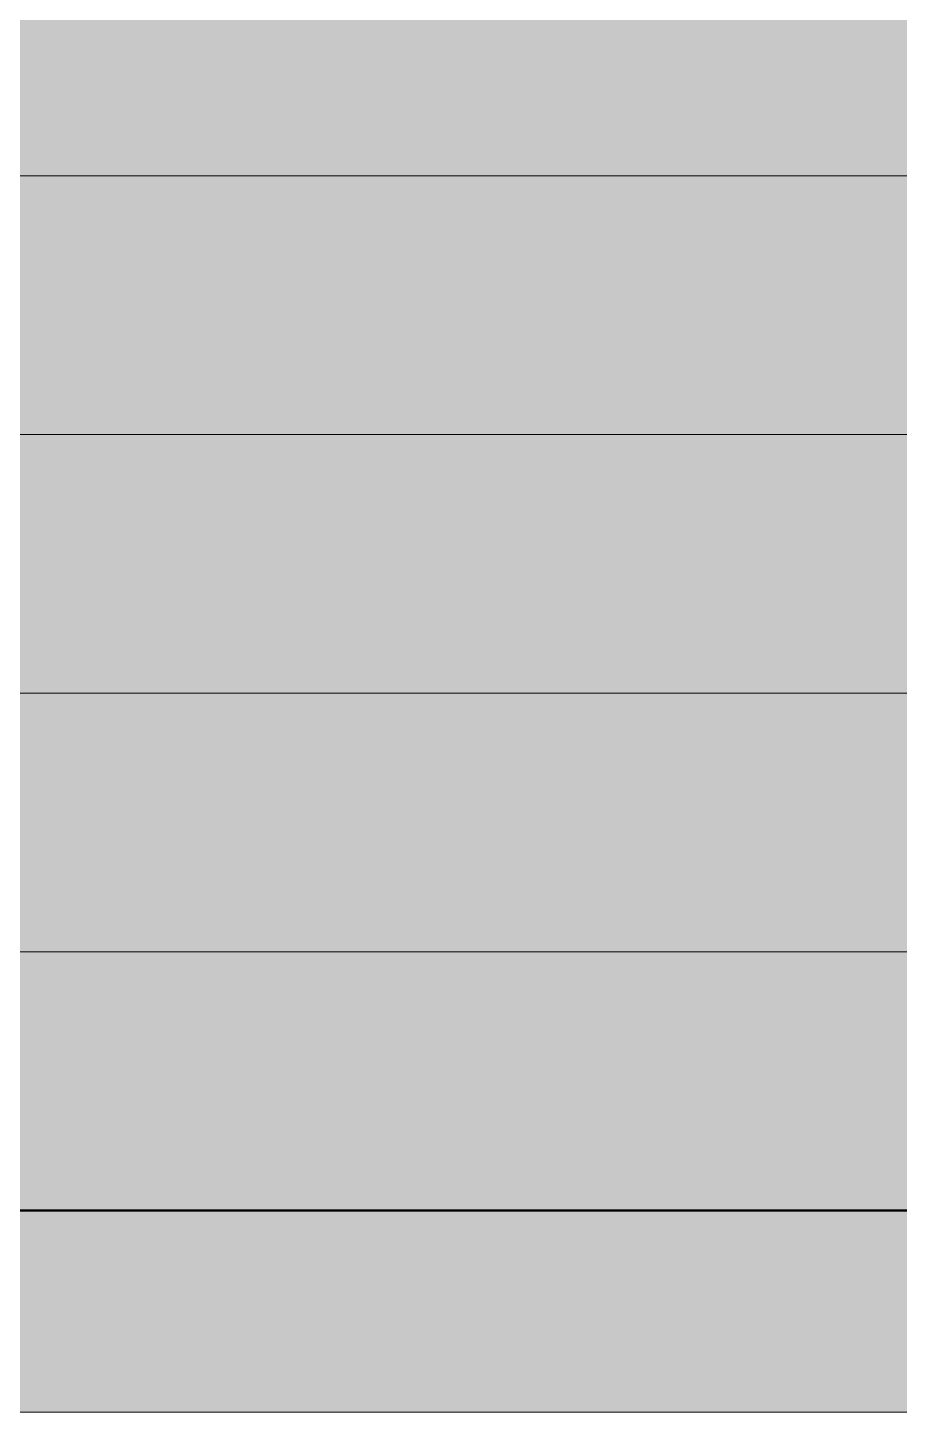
# Model space of a CAD drawing. Header units: millimetres. Extents: x -155050 to -36395, y -2753 to 7638.
# Drawn here: x -78619 to -77777, y -945 to 393 of the extents above; entities that cross this region are included whole.
import ezdxf

# ---------------------------------------------------------------- set-up
doc = ezdxf.new("R2010")
doc.units = ezdxf.units.MM
for name, pattern in [('IMPORT-DASHDOT', [11.176, 8.128, -1.524, 0, -1.524]), ('IMPORT-DASHED _2_', [9.652, 8.128, -1.524]), ('IMPORT-DĚLICÍ2 _2_', [15.875, 6.35, -3.175, 0, -3.175, 0, -3.175]), ('IMPORT-KANVBRDO', [20, 7, -6.5, 0, -6.5])]:
    doc.linetypes.add(name, pattern=pattern)
for name, color, linetype, lineweight, true_color in [('---1 - PBS PNP-1', 1, 'Continuous', 35, 0xff0000), ('00_pl_deštová voda oblast', 6, 'Continuous', 25, 0xff00ff), ('00_pL_hranice pozemku', 1, 'Continuous', 35, 0xff0000), ('00_pL_katastr-1', 150, 'Continuous', 35, 0x007fff), ('00_pL_KOTY 1500', 7, 'Continuous', 9, 0x260000), ('00_pL_objekt', 1, 'Continuous', 50, 0xff0000), ('00_pL_přípojka destova kanalizace-2', 7, 'Continuous', 35, 0x3f7f3f), ('212_HK_situace_03_dwg-1', 40, 'Continuous', 9, 0xffbf00), ('A-DOOR-5', 7, 'Continuous', 9, 0xf7f7ef), ('A-FLOR-LEVL-1', 7, 'Continuous', 9, 0x7f7f7f), ('hch kanal-3', 30, 'IMPORT-KANVBRDO', 9, 0xff7f00), ('hch oploceni-1', 7, 'IMPORT-DĚLICÍ2 _2_', 9, 0x00a5a5), ('hch teren-1', 7, 'Continuous', 9, 0x00a5a5), ('hch tok-1', 7, 'Continuous', 9, 0x00a5a5), ('Obrys', 2, 'Continuous', 9, 0xffff00), ('Obrys-2', 1, 'IMPORT-DASHED _2_', 9, 0xff0000), ('Obrys-3', 5, 'Continuous', 9, 0x0000ff), ('Obrys-4', 5, 'IMPORT-DASHDOT', 9, 0x0000ff), ('PDF7_000 ISN KABELY NN', 9, 'Continuous', 9, 0x808080), ('PDF7_000 ISN SDĚL OPTIKA METALIKA CHRÁNIČKA PŘÍVOD', 9, 'Continuous', 9, 0x808080), ('PDF7_0V - Splašky výtlak zaměřeno', 9, 'Continuous', 9, 0x808080), ('PDF7_0V - Voda návrh', 9, 'Continuous', 9, 0x808080), ('PDF7_0V-návrh kanal dešťová', 7, 'Continuous', 9, 0x656565), ('PDF7_26', 9, 'Continuous', 9, 0x808080), ('PDF7_CKKOTY', 7, 'Continuous', 9, 0x260000), ('PDF7_GP Hraniční linie', 7, 'Continuous', 9, 0x0052a5), ('PDF7_GP Stromy', 7, 'Continuous', 9, 0x67a552), ('PDF7_GP Výšky bodů', 7, 'Continuous', 9, 0x0052a5), ('PDF7_ISS DEŠŤOVÁ KANALIZACE', 9, 'Continuous', 9, 0x808080), ('PDF7_POPIS_500', 1, 'Continuous', 9, 0xff0000), ('PDF7_Slezské Předměstí_646971$0$21900', 7, 'Continuous', 9, 0x002600), ('PDF7_VO_KABEL', 7, 'Continuous', 9, 0x7f6f3f), ('zed-1', 5, 'Continuous', 9, 0x0000ff)]:
    doc.layers.add(name, color=color, linetype=linetype, lineweight=lineweight, true_color=true_color)
for name, color, linetype, lineweight in [('0-1', 7, 'Continuous', 9), ('00_pL_KOTY', 7, 'Continuous', 9), ('00_pl_rozhrani ploch', 7, 'Continuous', 18), ('00_pL_stavajici objekty', 7, 'Continuous', 50), ('2966-1_navrh dispozice stroju-HK_02_dwg-1', 7, 'Continuous', 9), ('2966-1_navrh dispozice stroju-HK_dwg-1', 7, 'Continuous', 9), ('A-DETL-THIN', 7, 'Continuous', 9), ('A-DOOR', 7, 'Continuous', 9), ('A-FLOR-LEVL', 7, 'Continuous', 9), ('HK_TEREN_SESAZENI_dwg-1', 7, 'Continuous', 9), ('Kóty', 7, 'Continuous', 9), ('PDF7_0', 7, 'Continuous', 9), ('PDF7_000 BOURÁNÍ', 7, 'Continuous', 9), ('PDF7_GP Popis', 7, 'Continuous', 9)]:
    doc.layers.add(name, color=color, linetype=linetype, lineweight=lineweight)

# ---------------------------------------------------------------- blocks, each defined once
blk = doc.blocks.new('M_Vrata_ výsuvná_ sekční - 3000X4000 MM-499574-Řez 4')
at = {"layer": 'A-DOOR-5'}
blk.add_hatch(color=256, dxfattribs=at).paths.add_polyline_path([(-193437.3, -750), (-193133.2, -750), (-193133.2, -738), (-193008.1, -738), (-193008.1, -450), (-192979.2, -450), (-192979.2, 1700), (-192988.2, 1700), (-192988.2, 2750), (-196979.2, 2750), (-196979.2, -738), (-196843.2, -738), (-196843.2, -750), (-193788.7, -750)])
at = {"layer": 'A-DOOR'}
for p, q in [((-192979.2, 250), (-196979.2, 250)), ((-192979.2, 0), (-196979.2, 0)), ((-192979.2, -250), (-196979.2, -250)), ((-193008.1, -500), (-196979.2, -500)), ((-193133.2, -750), (-196843.2, -750)), ((-196843.2, -750), (-193133.2, -750))]:
    blk.add_line(p, q, dxfattribs=at)
blk = doc.blocks.new('Rampa - Rampa-823350-Řez 4')
at = {"layer": 'A-FLOR-LEVL-1'}
blk.add_hatch(color=256, dxfattribs=at).paths.add_polyline_path([(-194491.5, -945.2), (-192988.2, -945.2), (-192988.2, -765.1), (-193008.1, -765.1), (-193008.1, -756), (-193108.2, -756), (-193108.2, -750), (-196868.2, -750), (-196868.2, -756), (-196988.2, -756.8), (-196988.2, -945.2), (-195897, -945.2)])
blk = doc.blocks.new('2966-1_navrh dispozice stroju-HK_dwg-867852-Řez 4')
at = {"layer": '0-1'}
for p, q in [((-193787.8, -750), (-194897.8, -750)), ((-193787.8, -750), (-194897.8, -750)), ((-194897.8, -750), (-193787.8, -750)), ((-193787.8, -750), (-194897.8, -750)), ((-193787.8, -750), (-194897.8, -750)), ((-194897.8, -750), (-193787.8, -750)), ((-194897.8, -750), (-193787.8, -750)), ((-193787.8, -750), (-194897.8, -750)), ((-193787.8, -750), (-194897.8, -750)), ((-193787.8, -750), (-194897.8, -750)), ((-194897.8, -750), (-193787.8, -750)), ((-193787.8, -750), (-194897.8, -750)), ((-193787.8, -750), (-194897.8, -750)), ((-194897.8, -750), (-193787.8, -750)), ((-194897.8, -750), (-193787.8, -750)), ((-193787.8, -750), (-194897.8, -750)), ((-193781.8, -750), (-193787.8, -750)), ((-193781.8, -750), (-193787.8, -750)), ((-193781.8, -750), (-193787.8, -750)), ((-193781.8, -750), (-193787.8, -750)), ((-193781.8, -750), (-193787.8, -750)), ((-193781.8, -750), (-193787.8, -750)), ((-193781.8, -750), (-193787.8, -750)), ((-193781.8, -750), (-193787.8, -750)), ((-193782.8, -750), (-193787.8, -750)), ((-193787.8, -750), (-193782.8, -750)), ((-193727.8, -750), (-193787.8, -750)), ((-193727.8, -750), (-193787.8, -750)), ((-193782.8, -750), (-193787.8, -750)), ((-193787.8, -750), (-193782.8, -750)), ((-193727.8, -750), (-193787.8, -750)), ((-193727.8, -750), (-193787.8, -750)), ((-193787.8, -750), (-193782.8, -750)), ((-193782.8, -750), (-193787.8, -750)), ((-193787.8, -750), (-193782.8, -750)), ((-193727.8, -750), (-193787.8, -750)), ((-193727.8, -750), (-193787.8, -750)), ((-193787.8, -750), (-193782.8, -750)), ((-193787.8, -750), (-193782.8, -750)), ((-193727.8, -750), (-193787.8, -750)), ((-193727.8, -750), (-193787.8, -750)), ((-193787.8, -750), (-193782.8, -750)), ((-193782.8, -750), (-193787.8, -750)), ((-193732.8, -750), (-193782.8, -750)), ((-193732.8, -750), (-193782.8, -750)), ((-193732.8, -750), (-193782.8, -750)), ((-193733.8, -750), (-193781.8, -750)), ((-193733.8, -750), (-193781.8, -750)), ((-193781.8, -750), (-193733.8, -750)), ((-193733.8, -750), (-193781.8, -750)), ((-193733.8, -750), (-193781.8, -750)), ((-193733.8, -750), (-193781.8, -750)), ((-193733.8, -750), (-193781.8, -750)), ((-193781.8, -750), (-193733.8, -750)), ((-193733.8, -750), (-193781.8, -750)), ((-193733.8, -750), (-193781.8, -750)), ((-193727.8, -750), (-193733.8, -750)), ((-193727.8, -750), (-193733.8, -750)), ((-193727.8, -750), (-193733.8, -750)), ((-193727.8, -750), (-193733.8, -750)), ((-193727.8, -750), (-193733.8, -750)), ((-193727.8, -750), (-193733.8, -750)), ((-193727.8, -750), (-193733.8, -750)), ((-193727.8, -750), (-193733.8, -750)), ((-193732.8, -750), (-193727.8, -750)), ((-193732.8, -750), (-193727.8, -750)), ((-193727.8, -750), (-193732.8, -750)), ((-193732.8, -750), (-193727.8, -750)), ((-193732.8, -750), (-193727.8, -750)), ((-193727.8, -750), (-193732.8, -750)), ((-193732.8, -750), (-193727.8, -750)), ((-193727.8, -750), (-193732.8, -750)), ((-193727.8, -750), (-193662.8, -750)), ((-193727.8, -750), (-193662.8, -750)), ((-193727.8, -750), (-193662.8, -750)), ((-193727.8, -750), (-193662.8, -750)), ((-193700.3, -750), (-193725.3, -750)), ((-193700.3, -750), (-193725.3, -750)), ((-193700.3, -750), (-193725.3, -750)), ((-193700.3, -750), (-193725.3, -750)), ((-193700.3, -750), (-193725.3, -750)), ((-193700.3, -750), (-193725.3, -750)), ((-193700.3, -750), (-193725.3, -750)), ((-193700.3, -750), (-193725.3, -750)), ((-193705.8, -750), (-193719.8, -750)), ((-193705.8, -750), (-193719.8, -750)), ((-193705.8, -750), (-193719.8, -750)), ((-193705.8, -750), (-193719.8, -750)), ((-193705.8, -750), (-193719.8, -750)), ((-193705.8, -750), (-193719.8, -750)), ((-193705.8, -750), (-193719.8, -750)), ((-193705.8, -750), (-193719.8, -750)), ((-193705.9, -750), (-193719.7, -750)), ((-193705.9, -750), (-193719.7, -750)), ((-193705.9, -750), (-193719.7, -750)), ((-193705.9, -750), (-193719.7, -750)), ((-193705.9, -750), (-193719.7, -750)), ((-193705.9, -750), (-193719.7, -750)), ((-193705.9, -750), (-193719.7, -750)), ((-193705.9, -750), (-193719.7, -750)), ((-193707.7, -750), (-193718, -750)), ((-193707.7, -750), (-193718, -750)), ((-193707.7, -750), (-193718, -750)), ((-193707.7, -750), (-193718, -750)), ((-193707.7, -750), (-193718, -750)), ((-193707.7, -750), (-193718, -750)), ((-193707.7, -750), (-193718, -750)), ((-193707.7, -750), (-193718, -750)), ((-193571, -750), (-193557.2, -750)), ((-193571, -750), (-193557.2, -750)), ((-193571, -750), (-193557.2, -750)), ((-193571, -750), (-193557.2, -750)), ((-193557.2, -750), (-193485.7, -750)), ((-193485.7, -750), (-193557.2, -750)), ((-193557.2, -750), (-193485.7, -750)), ((-193485.7, -750), (-193557.2, -750))]:
    blk.add_line(p, q, dxfattribs=at)
at = {"layer": '0-1', "flags": 128}
for points in [[(-193732.8, -750), (-193782.8, -750), (-193787.8, -750)], [(-193732.8, -750), (-193782.8, -750), (-193787.8, -750)], [(-193732.8, -750), (-193782.8, -750), (-193787.8, -750)], [(-193732.8, -750), (-193782.8, -750), (-193787.8, -750)], [(-193732.8, -750), (-193782.8, -750), (-193787.8, -750)], [(-193727.8, -750), (-193732.8, -750), (-193782.8, -750)], [(-193727.8, -750), (-193732.8, -750), (-193782.8, -750)], [(-193727.8, -750), (-193732.8, -750), (-193782.8, -750)], [(-193727.8, -750), (-193732.8, -750), (-193782.8, -750)], [(-193727.8, -750), (-193732.8, -750), (-193782.8, -750)], [(-193727.8, -750), (-193732.8, -750), (-193782.8, -750)], [(-193727.8, -750), (-193732.8, -750), (-193782.8, -750)], [(-193727.8, -750), (-193732.8, -750), (-193782.8, -750)], [(-193781.8, -750), (-193733.8, -750), (-193781.8, -750)], [(-193781.8, -750), (-193733.8, -750), (-193781.8, -750)], [(-193781.8, -750), (-193733.8, -750), (-193781.8, -750)], [(-193571, -750), (-193662.8, -750), (-193727.8, -750)], [(-193727.8, -750), (-193662.8, -750), (-193571, -750)], [(-193727.8, -750), (-193717.8, -750), (-193662.8, -750)], [(-193727.8, -750), (-193717.8, -750), (-193662.8, -750)], [(-193571, -750), (-193662.8, -750), (-193727.8, -750)], [(-193727.8, -750), (-193662.8, -750), (-193571, -750)], [(-193727.8, -750), (-193717.8, -750), (-193662.8, -750)], [(-193727.8, -750), (-193717.8, -750), (-193662.8, -750)]]:
    blk.add_lwpolyline(points, dxfattribs=at)
at = {"layer": '0-1'}
for points, knots in [([(-193787.8, -750), (-193787.8, -750), (-193787.8, -750), (-193787.7, -750), (-193787.6, -750), (-193787.5, -750), (-193787.3, -750), (-193787.1, -750), (-193786.9, -750), (-193786.5, -750), (-193786.1, -750), (-193785.7, -750), (-193785.3, -750), (-193785, -750), (-193784.7, -750), (-193784.4, -750), (-193784.1, -750), (-193783.8, -750), (-193783.5, -750), (-193783.2, -750), (-193782.9, -750), (-193782.6, -750), (-193782.3, -750), (-193782, -750), (-193781.8, -750)], [0, 0, 0, 0, 0.035448, 0.061402, 0.093343, 0.126416, 0.160535, 0.195426, 0.24239, 0.300264, 0.367466, 0.43066, 0.489064, 0.542557, 0.591405, 0.636058, 0.677027, 0.714818, 0.755103, 0.797637, 0.842358, 0.884141, 0.923854, 1, 1, 1, 1]), ([(-193781.8, -750), (-193782, -750), (-193782.3, -750), (-193782.6, -750), (-193782.9, -750), (-193783.2, -750), (-193783.5, -750), (-193783.8, -750), (-193784.1, -750), (-193784.4, -750), (-193784.7, -750), (-193785, -750), (-193785.3, -750), (-193785.7, -750), (-193786.1, -750), (-193786.5, -750), (-193786.9, -750), (-193787.1, -750), (-193787.3, -750), (-193787.5, -750), (-193787.6, -750), (-193787.7, -750), (-193787.8, -750), (-193787.8, -750), (-193787.8, -750)], [0, 0, 0, 0, 0.076146, 0.115859, 0.157642, 0.202363, 0.244897, 0.285182, 0.322973, 0.363942, 0.408595, 0.457443, 0.510936, 0.56934, 0.632534, 0.699736, 0.75761, 0.804574, 0.839465, 0.873584, 0.906657, 0.938598, 0.964552, 1, 1, 1, 1]), ([(-193787.8, -750), (-193787.8, -750), (-193787.8, -750), (-193787.7, -750), (-193787.6, -750), (-193787.5, -750), (-193787.3, -750), (-193787.1, -750), (-193786.9, -750), (-193786.5, -750), (-193786.1, -750), (-193785.7, -750), (-193785.3, -750), (-193785, -750), (-193784.7, -750), (-193784.4, -750), (-193784.1, -750), (-193783.8, -750), (-193783.5, -750), (-193783.2, -750), (-193782.9, -750), (-193782.6, -750), (-193782.3, -750), (-193782, -750), (-193781.8, -750)], [0, 0, 0, 0, 0.035448, 0.061402, 0.093343, 0.126416, 0.160535, 0.195426, 0.24239, 0.300264, 0.367466, 0.43066, 0.489064, 0.542557, 0.591405, 0.636058, 0.677027, 0.714818, 0.755103, 0.797637, 0.842358, 0.884141, 0.923854, 1, 1, 1, 1]), ([(-193781.8, -750), (-193782, -750), (-193782.3, -750), (-193782.6, -750), (-193782.9, -750), (-193783.2, -750), (-193783.5, -750), (-193783.8, -750), (-193784.1, -750), (-193784.4, -750), (-193784.7, -750), (-193785, -750), (-193785.3, -750), (-193785.7, -750), (-193786.1, -750), (-193786.5, -750), (-193786.9, -750), (-193787.1, -750), (-193787.3, -750), (-193787.5, -750), (-193787.6, -750), (-193787.7, -750), (-193787.8, -750), (-193787.8, -750), (-193787.8, -750)], [0, 0, 0, 0, 0.076146, 0.115859, 0.157642, 0.202363, 0.244897, 0.285182, 0.322973, 0.363942, 0.408595, 0.457443, 0.510936, 0.56934, 0.632534, 0.699736, 0.75761, 0.804574, 0.839465, 0.873584, 0.906657, 0.938598, 0.964552, 1, 1, 1, 1]), ([(-193787.8, -750), (-193787.8, -750), (-193787.8, -750), (-193787.7, -750), (-193787.6, -750), (-193787.5, -750), (-193787.3, -750), (-193787.1, -750), (-193786.9, -750), (-193786.5, -750), (-193786.1, -750), (-193785.7, -750), (-193785.3, -750), (-193785, -750), (-193784.7, -750), (-193784.4, -750), (-193784.1, -750), (-193783.8, -750), (-193783.5, -750), (-193783.2, -750), (-193782.9, -750), (-193782.6, -750), (-193782.3, -750), (-193782, -750), (-193781.8, -750)], [0, 0, 0, 0, 0.035448, 0.061402, 0.093343, 0.126416, 0.160535, 0.195426, 0.24239, 0.300264, 0.367466, 0.43066, 0.489064, 0.542557, 0.591405, 0.636058, 0.677027, 0.714818, 0.755103, 0.797637, 0.842358, 0.884141, 0.923854, 1, 1, 1, 1]), ([(-193781.8, -750), (-193782, -750), (-193782.3, -750), (-193782.6, -750), (-193782.9, -750), (-193783.2, -750), (-193783.5, -750), (-193783.8, -750), (-193784.1, -750), (-193784.4, -750), (-193784.7, -750), (-193785, -750), (-193785.3, -750), (-193785.7, -750), (-193786.1, -750), (-193786.5, -750), (-193786.9, -750), (-193787.1, -750), (-193787.3, -750), (-193787.5, -750), (-193787.6, -750), (-193787.7, -750), (-193787.8, -750), (-193787.8, -750), (-193787.8, -750)], [0, 0, 0, 0, 0.076146, 0.115859, 0.157642, 0.202363, 0.244897, 0.285182, 0.322973, 0.363942, 0.408595, 0.457443, 0.510936, 0.56934, 0.632534, 0.699736, 0.75761, 0.804574, 0.839465, 0.873584, 0.906657, 0.938598, 0.964552, 1, 1, 1, 1]), ([(-193787.8, -750), (-193787.8, -750), (-193787.8, -750), (-193787.7, -750), (-193787.6, -750), (-193787.5, -750), (-193787.3, -750), (-193787.1, -750), (-193786.9, -750), (-193786.5, -750), (-193786.1, -750), (-193785.7, -750), (-193785.3, -750), (-193785, -750), (-193784.7, -750), (-193784.4, -750), (-193784.1, -750), (-193783.8, -750), (-193783.5, -750), (-193783.2, -750), (-193782.9, -750), (-193782.6, -750), (-193782.3, -750), (-193782, -750), (-193781.8, -750)], [0, 0, 0, 0, 0.035448, 0.061402, 0.093343, 0.126416, 0.160535, 0.195426, 0.24239, 0.300264, 0.367466, 0.43066, 0.489064, 0.542557, 0.591405, 0.636058, 0.677027, 0.714818, 0.755103, 0.797637, 0.842358, 0.884141, 0.923854, 1, 1, 1, 1]), ([(-193781.8, -750), (-193782, -750), (-193782.3, -750), (-193782.6, -750), (-193782.9, -750), (-193783.2, -750), (-193783.5, -750), (-193783.8, -750), (-193784.1, -750), (-193784.4, -750), (-193784.7, -750), (-193785, -750), (-193785.3, -750), (-193785.7, -750), (-193786.1, -750), (-193786.5, -750), (-193786.9, -750), (-193787.1, -750), (-193787.3, -750), (-193787.5, -750), (-193787.6, -750), (-193787.7, -750), (-193787.8, -750), (-193787.8, -750), (-193787.8, -750)], [0, 0, 0, 0, 0.076146, 0.115859, 0.157642, 0.202363, 0.244897, 0.285182, 0.322973, 0.363942, 0.408595, 0.457443, 0.510936, 0.56934, 0.632534, 0.699736, 0.75761, 0.804574, 0.839465, 0.873584, 0.906657, 0.938598, 0.964552, 1, 1, 1, 1]), ([(-193733.8, -750), (-193733.7, -750), (-193733.4, -750), (-193733, -750), (-193732.7, -750), (-193732.4, -750), (-193732.1, -750), (-193731.9, -750), (-193731.6, -750), (-193731.3, -750), (-193731, -750), (-193730.7, -750), (-193730.3, -750), (-193729.9, -750), (-193729.5, -750), (-193729.1, -750), (-193728.8, -750), (-193728.5, -750), (-193728.3, -750), (-193728.1, -750), (-193728, -750), (-193727.9, -750), (-193727.8, -750), (-193727.8, -750), (-193727.8, -750)], [0, 0, 0, 0, 0.076146, 0.115859, 0.157642, 0.202363, 0.244897, 0.285182, 0.322973, 0.363942, 0.408595, 0.457443, 0.510936, 0.56934, 0.632534, 0.699736, 0.75761, 0.804574, 0.839465, 0.873584, 0.906657, 0.938598, 0.964552, 1, 1, 1, 1]), ([(-193727.8, -750), (-193727.8, -750), (-193727.8, -750), (-193727.9, -750), (-193728, -750), (-193728.1, -750), (-193728.3, -750), (-193728.5, -750), (-193728.8, -750), (-193729.1, -750), (-193729.5, -750), (-193729.9, -750), (-193730.3, -750), (-193730.7, -750), (-193731, -750), (-193731.3, -750), (-193731.6, -750), (-193731.9, -750), (-193732.1, -750), (-193732.4, -750), (-193732.7, -750), (-193733, -750), (-193733.4, -750), (-193733.7, -750), (-193733.8, -750)], [0, 0, 0, 0, 0.035448, 0.061402, 0.093343, 0.126416, 0.160535, 0.195426, 0.24239, 0.300264, 0.367466, 0.43066, 0.489064, 0.542557, 0.591405, 0.636058, 0.677027, 0.714818, 0.755103, 0.797637, 0.842358, 0.884141, 0.923854, 1, 1, 1, 1]), ([(-193733.8, -750), (-193733.7, -750), (-193733.4, -750), (-193733, -750), (-193732.7, -750), (-193732.4, -750), (-193732.1, -750), (-193731.9, -750), (-193731.6, -750), (-193731.3, -750), (-193731, -750), (-193730.7, -750), (-193730.3, -750), (-193729.9, -750), (-193729.5, -750), (-193729.1, -750), (-193728.8, -750), (-193728.5, -750), (-193728.3, -750), (-193728.1, -750), (-193728, -750), (-193727.9, -750), (-193727.8, -750), (-193727.8, -750), (-193727.8, -750)], [0, 0, 0, 0, 0.076146, 0.115859, 0.157642, 0.202363, 0.244897, 0.285182, 0.322973, 0.363942, 0.408595, 0.457443, 0.510936, 0.56934, 0.632534, 0.699736, 0.75761, 0.804574, 0.839465, 0.873584, 0.906657, 0.938598, 0.964552, 1, 1, 1, 1]), ([(-193727.8, -750), (-193727.8, -750), (-193727.8, -750), (-193727.9, -750), (-193728, -750), (-193728.1, -750), (-193728.3, -750), (-193728.5, -750), (-193728.8, -750), (-193729.1, -750), (-193729.5, -750), (-193729.9, -750), (-193730.3, -750), (-193730.7, -750), (-193731, -750), (-193731.3, -750), (-193731.6, -750), (-193731.9, -750), (-193732.1, -750), (-193732.4, -750), (-193732.7, -750), (-193733, -750), (-193733.4, -750), (-193733.7, -750), (-193733.8, -750)], [0, 0, 0, 0, 0.035448, 0.061402, 0.093343, 0.126416, 0.160535, 0.195426, 0.24239, 0.300264, 0.367466, 0.43066, 0.489064, 0.542557, 0.591405, 0.636058, 0.677027, 0.714818, 0.755103, 0.797637, 0.842358, 0.884141, 0.923854, 1, 1, 1, 1]), ([(-193733.8, -750), (-193733.7, -750), (-193733.4, -750), (-193733, -750), (-193732.7, -750), (-193732.4, -750), (-193732.1, -750), (-193731.9, -750), (-193731.6, -750), (-193731.3, -750), (-193731, -750), (-193730.7, -750), (-193730.3, -750), (-193729.9, -750), (-193729.5, -750), (-193729.1, -750), (-193728.8, -750), (-193728.5, -750), (-193728.3, -750), (-193728.1, -750), (-193728, -750), (-193727.9, -750), (-193727.8, -750), (-193727.8, -750), (-193727.8, -750)], [0, 0, 0, 0, 0.076146, 0.115859, 0.157642, 0.202363, 0.244897, 0.285182, 0.322973, 0.363942, 0.408595, 0.457443, 0.510936, 0.56934, 0.632534, 0.699736, 0.75761, 0.804574, 0.839465, 0.873584, 0.906657, 0.938598, 0.964552, 1, 1, 1, 1]), ([(-193727.8, -750), (-193727.8, -750), (-193727.8, -750), (-193727.9, -750), (-193728, -750), (-193728.1, -750), (-193728.3, -750), (-193728.5, -750), (-193728.8, -750), (-193729.1, -750), (-193729.5, -750), (-193729.9, -750), (-193730.3, -750), (-193730.7, -750), (-193731, -750), (-193731.3, -750), (-193731.6, -750), (-193731.9, -750), (-193732.1, -750), (-193732.4, -750), (-193732.7, -750), (-193733, -750), (-193733.4, -750), (-193733.7, -750), (-193733.8, -750)], [0, 0, 0, 0, 0.035448, 0.061402, 0.093343, 0.126416, 0.160535, 0.195426, 0.24239, 0.300264, 0.367466, 0.43066, 0.489064, 0.542557, 0.591405, 0.636058, 0.677027, 0.714818, 0.755103, 0.797637, 0.842358, 0.884141, 0.923854, 1, 1, 1, 1]), ([(-193733.8, -750), (-193733.7, -750), (-193733.4, -750), (-193733, -750), (-193732.7, -750), (-193732.4, -750), (-193732.1, -750), (-193731.9, -750), (-193731.6, -750), (-193731.3, -750), (-193731, -750), (-193730.7, -750), (-193730.3, -750), (-193729.9, -750), (-193729.5, -750), (-193729.1, -750), (-193728.8, -750), (-193728.5, -750), (-193728.3, -750), (-193728.1, -750), (-193728, -750), (-193727.9, -750), (-193727.8, -750), (-193727.8, -750), (-193727.8, -750)], [0, 0, 0, 0, 0.076146, 0.115859, 0.157642, 0.202363, 0.244897, 0.285182, 0.322973, 0.363942, 0.408595, 0.457443, 0.510936, 0.56934, 0.632534, 0.699736, 0.75761, 0.804574, 0.839465, 0.873584, 0.906657, 0.938598, 0.964552, 1, 1, 1, 1]), ([(-193727.8, -750), (-193727.8, -750), (-193727.8, -750), (-193727.9, -750), (-193728, -750), (-193728.1, -750), (-193728.3, -750), (-193728.5, -750), (-193728.8, -750), (-193729.1, -750), (-193729.5, -750), (-193729.9, -750), (-193730.3, -750), (-193730.7, -750), (-193731, -750), (-193731.3, -750), (-193731.6, -750), (-193731.9, -750), (-193732.1, -750), (-193732.4, -750), (-193732.7, -750), (-193733, -750), (-193733.4, -750), (-193733.7, -750), (-193733.8, -750)], [0, 0, 0, 0, 0.035448, 0.061402, 0.093343, 0.126416, 0.160535, 0.195426, 0.24239, 0.300264, 0.367466, 0.43066, 0.489064, 0.542557, 0.591405, 0.636058, 0.677027, 0.714818, 0.755103, 0.797637, 0.842358, 0.884141, 0.923854, 1, 1, 1, 1]), ([(-193459.7, -750), (-193459.7, -750), (-193459.7, -750), (-193460, -750), (-193460.3, -750), (-193460.6, -750), (-193461.1, -750), (-193461.7, -750), (-193462.4, -750), (-193463.2, -750), (-193464.1, -750), (-193465.2, -750), (-193466.3, -750), (-193467.6, -750), (-193469, -750), (-193470.5, -750), (-193472.1, -750), (-193473.8, -750), (-193475.6, -750), (-193477.5, -750), (-193479.5, -750), (-193482.2, -750), (-193484.3, -750), (-193485.7, -750)], [0, 0, 0, 0, 0.061875, 0.103227, 0.144732, 0.186449, 0.22843, 0.270727, 0.313383, 0.356435, 0.399913, 0.443835, 0.488213, 0.533047, 0.578325, 0.624027, 0.670122, 0.716572, 0.763332, 0.810353, 0.857583, 0.904969, 1, 1, 1, 1]), ([(-193485.7, -750), (-193484.3, -750), (-193482.2, -750), (-193479.5, -750), (-193477.5, -750), (-193475.6, -750), (-193473.8, -750), (-193472.1, -750), (-193470.5, -750), (-193469, -750), (-193467.6, -750), (-193466.3, -750), (-193465.2, -750), (-193464.1, -750), (-193463.2, -750), (-193462.4, -750), (-193461.7, -750), (-193461.1, -750), (-193460.6, -750), (-193460.3, -750), (-193459.8, -750), (-193459.7, -750), (-193459.7, -750)], [0, 0, 0, 0, 0.095032, 0.142419, 0.189649, 0.236671, 0.283431, 0.329882, 0.375977, 0.42168, 0.466958, 0.511792, 0.556171, 0.600094, 0.643572, 0.686624, 0.729281, 0.771578, 0.81356, 0.855277, 0.896783, 1, 1, 1, 1]), ([(-193459.7, -750), (-193459.7, -750), (-193459.7, -750), (-193460, -750), (-193460.3, -750), (-193460.6, -750), (-193461.1, -750), (-193461.7, -750), (-193462.4, -750), (-193463.2, -750), (-193464.1, -750), (-193465.2, -750), (-193466.3, -750), (-193467.6, -750), (-193469, -750), (-193470.5, -750), (-193472.1, -750), (-193473.8, -750), (-193475.6, -750), (-193477.5, -750), (-193479.5, -750), (-193482.2, -750), (-193484.3, -750), (-193485.7, -750)], [0, 0, 0, 0, 0.061875, 0.103227, 0.144732, 0.186449, 0.22843, 0.270727, 0.313383, 0.356435, 0.399913, 0.443835, 0.488213, 0.533047, 0.578325, 0.624027, 0.670122, 0.716572, 0.763332, 0.810353, 0.857583, 0.904969, 1, 1, 1, 1]), ([(-193485.7, -750), (-193484.3, -750), (-193482.2, -750), (-193479.5, -750), (-193477.5, -750), (-193475.6, -750), (-193473.8, -750), (-193472.1, -750), (-193470.5, -750), (-193469, -750), (-193467.6, -750), (-193466.3, -750), (-193465.2, -750), (-193464.1, -750), (-193463.2, -750), (-193462.4, -750), (-193461.7, -750), (-193461.1, -750), (-193460.6, -750), (-193460.3, -750), (-193459.8, -750), (-193459.7, -750), (-193459.7, -750)], [0, 0, 0, 0, 0.095032, 0.142419, 0.189649, 0.236671, 0.283431, 0.329882, 0.375977, 0.42168, 0.466958, 0.511792, 0.556171, 0.600094, 0.643572, 0.686624, 0.729281, 0.771578, 0.81356, 0.855277, 0.896783, 1, 1, 1, 1])]:
    blk.add_open_spline(points, degree=3, knots=knots, dxfattribs=at)
at = {"layer": 'Kóty'}
for p, q in [((-181940.7, -750), (-198730.7, -750)), ((-193180.7, -750), (-195430.7, -750))]:
    blk.add_line(p, q, dxfattribs=at)
at = {"layer": 'Obrys'}
for p, q in [((-179030.8, -750), (-201519.1, -750)), ((-179030.8, -750), (-201519.1, -750)), ((-201519.1, -750), (-179030.8, -750)), ((-198576.8, -750), (-192459.7, -750)), ((-192459.7, -750), (-198576.8, -750)), ((-192459.7, -750), (-194828, -750)), ((-194828, -750), (-192459.7, -750))]:
    blk.add_line(p, q, dxfattribs=at)
at = {"layer": 'Obrys-2'}
for p, q in [((-192186.6, -750), (-198905.7, -750)), ((-198905.7, -750), (-192186.6, -750))]:
    blk.add_line(p, q, dxfattribs=at)
at = {"layer": 'Obrys-3'}
for p, q in [((-181365.7, -750), (-199905.7, -750)), ((-181365.7, -750), (-199905.7, -750)), ((-199585.7, -750), (-181365.7, -750)), ((-196995.1, -750), (-192988.2, -750))]:
    blk.add_line(p, q, dxfattribs=at)
at = {"layer": 'Obrys-3', "flags": 128}
blk.add_lwpolyline([(-199580.7, -750), (-181365.7, -750), (-180765.7, -750)], dxfattribs=at)
at = {"layer": 'Obrys-4'}
blk.add_line((-190565.7, -750), (-200585.7, -750), dxfattribs=at)
blk = doc.blocks.new('2966-1_navrh dispozice stroju-HK_02_dwg-876232-Řez 4')
at = {"layer": 'zed-1'}
blk.add_line((-192988.2, -750), (-196995.1, -750), dxfattribs=at)
blk = doc.blocks.new('212_HK_situace_03_dwg-886969-Řez 4')
at = {"layer": '---1 - PBS PNP-1'}
blk.add_line((-183600.2, -750), (-196582.8, -750), dxfattribs=at)
at = {"layer": '00_pl_deštová voda oblast'}
blk.add_line((-192988.2, -750), (-196995.1, -750), dxfattribs=at)
at = {"layer": '00_pL_hranice pozemku'}
for p, q in [((-201519.1, -750), (-179030.8, -750)), ((-179030.8, -750), (-201519.1, -750)), ((-201519.1, -750), (-179030.8, -750))]:
    blk.add_line(p, q, dxfattribs=at)
at = {"layer": '00_pL_katastr-1'}
for p, q in [((-179030.8, -750), (-201519.1, -750)), ((-201519.1, -750), (-179030.8, -750)), ((-179030.8, -750), (-201519.1, -750)), ((-179030.8, -750), (-201519.1, -750)), ((-201519.1, -750), (-179030.8, -750)), ((-179030.8, -750), (-201519.1, -750))]:
    blk.add_line(p, q, dxfattribs=at)
at = {"layer": '00_pL_katastr-1', "flags": 128}
blk.add_lwpolyline([(-201519.1, -750), (-195852.3, -750), (-191585.4, -750), (-179030.8, -750)], dxfattribs=at)
blk.add_lwpolyline([(-191648.9, -750), (-190946.6, -750), (-190961.8, -750), (-195608.6, -750), (-195612.9, -750), (-195176.7, -750)], close=True, dxfattribs=at)
at = {"layer": '00_pL_KOTY', "flags": 128}
blk.add_lwpolyline([(-200140.9, -750), (-200138, -750), (-180828, -750), (-180830.9, -750)], dxfattribs=at)
at = {"layer": '00_pL_KOTY 1500', "flags": 128}
blk.add_lwpolyline([(-200144.2, -750), (-200135.8, -750), (-180827.3, -750), (-180835.8, -750)], dxfattribs=at)
at = {"layer": '00_pL_objekt'}
blk.add_line((-192988.2, -750), (-196995.1, -750), dxfattribs=at)
at = {"layer": '00_pL_přípojka destova kanalizace-2'}
blk.add_line((-201146.1, -750), (-179030.8, -750), dxfattribs=at)
at = {"layer": '00_pl_rozhrani ploch', "flags": 128}
blk.add_lwpolyline([(-197349.2, -750), (-197348.2, -750), (-192948.2, -750), (-192949.2, -750)], dxfattribs=at)
at = {"layer": '00_pL_stavajici objekty'}
for p, q in [((-179030.8, -750), (-201519.1, -750)), ((-201519.1, -750), (-179030.8, -750)), ((-179030.8, -750), (-201519.1, -750)), ((-201519.1, -750), (-179030.8, -750)), ((-201519.1, -750), (-179030.8, -750)), ((-179030.8, -750), (-201519.1, -750))]:
    blk.add_line(p, q, dxfattribs=at)
at = {"layer": '00_pL_stavajici objekty', "flags": 128}
for points in [[(-189736.4, -750), (-189734, -750), (-196114.7, -750), (-196117.1, -750)], [(-191410.5, -750), (-191398, -750), (-195319.5, -750), (-195332, -750)]]:
    blk.add_lwpolyline(points, close=True, dxfattribs=at)
at = {"layer": 'PDF7_0', "flags": 128}
blk.add_lwpolyline([(-190991.6, -750), (-190989.9, -750), (-196107.8, -750), (-196109.4, -750)], close=True, dxfattribs=at)
blk.add_lwpolyline([(-179030.8, -750), (-184451.4, -750), (-187242.3, -750), (-187241.8, -750), (-193290.2, -750), (-193291, -750), (-188970.7, -750), (-188971.4, -750), (-195285.6, -750), (-195286.1, -750), (-186246.8, -750), (-185715.4, -750), (-179030.8, -750)], dxfattribs=at)
at = {"layer": 'PDF7_000 BOURÁNÍ'}
for p, q in [((-201519.1, -750), (-179030.8, -750)), ((-179030.8, -750), (-201519.1, -750))]:
    blk.add_line(p, q, dxfattribs=at)
at = {"layer": 'PDF7_000 BOURÁNÍ', "flags": 128}
for points in [[(-190651.1, -750), (-189591.5, -750), (-195706.5, -750), (-196566.7, -750)], [(-193940.3, -750), (-193142.7, -750), (-193142.5, -750), (-193873.6, -750)], [(-193871.9, -750), (-193074.3, -750), (-193074.1, -750), (-193871.7, -750)], [(-193870, -750), (-193072.4, -750), (-193072.1, -750), (-193869.7, -750)]]:
    blk.add_lwpolyline(points, close=True, dxfattribs=at)
at = {"layer": 'PDF7_000 ISN KABELY NN'}
for p, q in [((-193986.2, -750), (-193853.2, -750)), ((-193982.9, -750), (-193783.5, -750)), ((-193517.6, -750), (-193318.2, -750)), ((-193328.1, -750), (-193461.1, -750))]:
    blk.add_line(p, q, dxfattribs=at)
at = {"layer": 'PDF7_000 ISN KABELY NN', "flags": 128}
for points in [[(-193461, -750), (-193328.1, -750), (-193660.5, -750), (-193926.3, -750), (-193926.3, -750), (-194059.3, -750)], [(-193853.3, -750), (-193986.2, -750), (-193587.4, -750), (-193321.5, -750), (-193321.5, -750), (-193255, -750)]]:
    blk.add_lwpolyline(points, dxfattribs=at)
at = {"layer": 'PDF7_000 ISN SDĚL OPTIKA METALIKA CHRÁNIČKA PŘÍVOD'}
for p, q in [((-194049.3, -750), (-193783.4, -750)), ((-193569.5, -750), (-193926.2, -750)), ((-193650.5, -750), (-193584, -750)), ((-193239.5, -750), (-193596.1, -750)), ((-193451.1, -750), (-193185.2, -750))]:
    blk.add_line(p, q, dxfattribs=at)
at = {"layer": 'PDF7_0V - Splašky výtlak zaměřeno'}
blk.add_line((-193660.9, -750), (-193461.5, -750), dxfattribs=at)
at = {"layer": 'PDF7_0V - Splašky výtlak zaměřeno', "flags": 128}
blk.add_lwpolyline([(-197050.6, -750), (-195854.3, -750), (-193926.8, -750)], dxfattribs=at)
at = {"layer": 'PDF7_0V - Voda návrh'}
blk.add_line((-193523, -750), (-193841.8, -750), dxfattribs=at)
at = {"layer": 'PDF7_0V - Voda návrh', "flags": 128}
blk.add_lwpolyline([(-194391.7, -750), (-194724.1, -750), (-194125.9, -750), (-193594.2, -750)], dxfattribs=at)
at = {"layer": 'PDF7_0V-návrh kanal dešťová'}
blk.add_line((-193046.5, -750), (-193844.1, -750), dxfattribs=at)
at = {"layer": 'PDF7_26', "flags": 128}
blk.add_lwpolyline([(-193819.9, -750), (-195016.3, -750)], close=True, dxfattribs=at)
at = {"layer": 'PDF7_CKKOTY'}
for p, q in [((-179030.8, -750), (-201519.1, -750)), ((-201519.1, -750), (-193890.4, -750)), ((-201519.1, -750), (-192295.5, -750)), ((-194570, -750), (-193838.9, -750)), ((-194222.8, -750), (-193558.1, -750)), ((-194222.7, -750), (-193558.2, -750))]:
    blk.add_line(p, q, dxfattribs=at)
at = {"layer": 'PDF7_CKKOTY', "flags": 128}
blk.add_lwpolyline([(-191112.3, -750), (-200155.9, -750), (-194237.7, -750), (-190979.3, -750)], dxfattribs=at)
at = {"layer": 'PDF7_GP Hraniční linie', "flags": 128}
for points in [[(-179030.8, -750), (-185666, -750), (-201519.1, -750)], [(-201136.2, -750), (-183723, -750), (-179030.8, -750)]]:
    blk.add_lwpolyline(points, dxfattribs=at)
at = {"layer": 'PDF7_GP Popis'}
for p, q in [((-194062.2, -750), (-194261.6, -750)), ((-194180.6, -750), (-193914.7, -750)), ((-193995.7, -750), (-194062.1, -750)), ((-193995.9, -750), (-193862.9, -750)), ((-193464.3, -750), (-193264.8, -750)), ((-193449.7, -750), (-193250.2, -750)), ((-193444.5, -750), (-193245.1, -750)), ((-193065.5, -750), (-193331.4, -750))]:
    blk.add_line(p, q, dxfattribs=at)
at = {"layer": 'PDF7_GP Popis', "flags": 128}
for points in [[(-193862.9, -750), (-193862.8, -750), (-193929.3, -750), (-193995.8, -750), (-194128.7, -750)], [(-193914.8, -750), (-194047.7, -750), (-193981.2, -750), (-193914.7, -750), (-193848.3, -750), (-193848.3, -750), (-193914.8, -750), (-193914.8, -750), (-193981.3, -750), (-194047.7, -750), (-194114.2, -750)], [(-193781.8, -750), (-193715.4, -750), (-193648.9, -750), (-193648.9, -750), (-193649, -750), (-193715.4, -750), (-193781.9, -750), (-193848.3, -750), (-193848.4, -750), (-193914.8, -750), (-193848.4, -750), (-193848.4, -750), (-193781.9, -750)], [(-193663.5, -750), (-193862.9, -750), (-193796.4, -750)], [(-193730.1, -750), (-193597.1, -750), (-193530.6, -750), (-193530.6, -750), (-193464.1, -750), (-193464.2, -750), (-193530.7, -750), (-193597.1, -750), (-193663.6, -750), (-193730.1, -750), (-193730, -750)], [(-193516.1, -750), (-193649, -750), (-193582.5, -750), (-193582.5, -750), (-193516, -750), (-193449.6, -750), (-193449.6, -750), (-193516.1, -750), (-193582.6, -750), (-193649, -750), (-193715.5, -750), (-193715.5, -750)], [(-193648.9, -750), (-193648.9, -750), (-193582.4, -750)], [(-193397.7, -750), (-193331.3, -750), (-193331.3, -750), (-193331.2, -750), (-193397.7, -750)], [(-193050.8, -750), (-193250.3, -750), (-193316.8, -750), (-193383.2, -750)], [(-193316.7, -750), (-193316.7, -750), (-193316.7, -750), (-193316.7, -750), (-193383.1, -750)], [(-193378.1, -750), (-193178.6, -750), (-193245.1, -750)], [(-193311.5, -750), (-193311.5, -750), (-193311.5, -750), (-193378, -750)], [(-193131.9, -750), (-193131.9, -750), (-193198.4, -750), (-193264.8, -750), (-193331.3, -750), (-193331.3, -750), (-193331.4, -750), (-193264.9, -750), (-193198.4, -750)], [(-193316.7, -750), (-193316.7, -750), (-193183.7, -750)], [(-193178.6, -750), (-193112.2, -750), (-193112.2, -750), (-193112.2, -750), (-193178.7, -750), (-193245.2, -750), (-193311.6, -750), (-193311.6, -750), (-193311.6, -750)]]:
    blk.add_lwpolyline(points, dxfattribs=at)
at = {"layer": 'PDF7_GP Stromy'}
blk.add_line((-193297.9, -750), (-194357.7, -750), dxfattribs=at)
at = {"layer": 'PDF7_GP Výšky bodů', "flags": 128}
for points in [[(-194115.2, -750), (-194048.7, -750), (-194048.7, -750), (-194048.7, -750), (-194115.1, -750), (-194181.6, -750), (-194248.1, -750), (-194248.1, -750), (-194248.1, -750), (-194248.2, -750), (-194447.6, -750)], [(-194060.9, -750), (-194193.8, -750), (-194193.9, -750), (-194260.3, -750), (-194326.8, -750), (-194393.3, -750), (-194393.3, -750), (-194393.3, -750), (-194326.9, -750), (-194260.4, -750), (-194260.4, -750)], [(-194006.7, -750), (-194006.7, -750), (-193940.2, -750), (-193940.2, -750), (-194006.7, -750), (-194006.7, -750), (-194073.1, -750), (-194139.6, -750), (-194139.6, -750), (-194139.7, -750), (-194139.7, -750), (-194339.1, -750)], [(-193956.1, -750), (-194089.1, -750), (-194155.6, -750), (-194222, -750), (-194288.5, -750), (-194288.5, -750), (-194288.5, -750), (-194288.6, -750), (-194222.1, -750), (-194222.1, -750), (-194155.6, -750)], [(-193877.8, -750), (-193877.8, -750), (-193877.8, -750), (-193944.2, -750), (-194010.7, -750), (-194010.7, -750), (-194077.2, -750), (-194077.2, -750), (-194077.2, -750), (-194077.3, -750), (-194276.7, -750)], [(-193938.3, -750), (-193938.3, -750), (-194004.7, -750), (-194071.2, -750), (-194137.7, -750), (-194137.7, -750), (-194137.8, -750), (-194270.7, -750)], [(-193936.1, -750), (-193936.1, -750), (-193936.1, -750), (-194002.5, -750), (-194069, -750), (-194069, -750), (-194135.5, -750), (-194135.5, -750), (-194135.5, -750), (-194135.6, -750), (-194268.5, -750)], [(-193821.8, -750), (-193954.7, -750), (-193954.7, -750), (-194021.2, -750), (-194087.7, -750), (-194154.1, -750), (-194154.2, -750), (-194154.2, -750), (-194087.7, -750), (-194021.3, -750), (-194021.3, -750)], [(-193908.9, -750), (-193842.4, -750), (-193776, -750), (-193776, -750), (-193776, -750), (-193842.5, -750), (-193909, -750), (-193975.5, -750), (-194041.9, -750), (-194108.4, -750), (-194108.4, -750), (-194041.9, -750), (-194041.9, -750), (-193975.4, -750), (-193908.9, -750), (-193909, -750), (-193909, -750)], [(-194091.8, -750), (-193825.8, -750), (-193892.4, -750), (-194091.7, -750)], [(-194073.2, -750), (-193807.2, -750), (-193873.8, -750), (-194073.1, -750)], [(-194069.1, -750), (-193869.6, -750), (-193869.7, -750), (-194069, -750)], [(-193686.6, -750), (-193886, -750), (-194019, -750)], [(-193915.9, -750), (-193716.5, -750), (-193716.5, -750), (-193915.9, -750)], [(-193576.7, -750), (-193576.6, -750), (-193576.6, -750), (-193643.1, -750), (-193709.6, -750), (-193709.6, -750), (-193776.1, -750), (-193776.1, -750), (-193909, -750)], [(-193560, -750), (-193693, -750), (-193693, -750), (-193759.5, -750), (-193825.9, -750), (-193892.4, -750), (-193892.5, -750), (-193826, -750), (-193826, -750), (-193759.5, -750), (-193693.1, -750)], [(-193889.9, -750), (-193623.9, -750), (-193690.5, -750), (-193823.4, -750)], [(-193553.8, -750), (-193553.7, -750), (-193553.7, -750), (-193620.2, -750), (-193686.7, -750), (-193686.7, -750), (-193753.2, -750), (-193753.2, -750), (-193886.1, -750)], [(-193874, -750), (-193608, -750), (-193674.6, -750), (-193807.4, -750)], [(-193607.9, -750), (-193541.4, -750), (-193607.9, -750), (-193607.9, -750), (-193674.4, -750), (-193740.8, -750), (-193807.3, -750), (-193873.8, -750), (-193873.8, -750), (-193807.4, -750), (-193807.4, -750), (-193740.9, -750), (-193674.4, -750)], [(-193670.2, -750), (-193537.3, -750), (-193603.8, -750), (-193670.3, -750), (-193736.8, -750), (-193803.2, -750), (-193869.7, -750), (-193869.7, -750), (-193869.8, -750), (-193803.3, -750), (-193736.8, -750), (-193736.8, -750)], [(-193805.6, -750), (-193539.6, -750), (-193606.2, -750), (-193805.5, -750)], [(-193605.9, -750), (-193473, -750), (-193539.5, -750), (-193605.9, -750), (-193672.4, -750), (-193738.8, -750), (-193738.9, -750), (-193805.3, -750), (-193805.3, -750), (-193805.4, -750), (-193738.9, -750), (-193672.5, -750), (-193672.4, -750)], [(-193803.4, -750), (-193537.4, -750), (-193604, -750), (-193803.3, -750)], [(-193755.5, -750), (-193489.5, -750), (-193556.1, -750), (-193689, -750)], [(-193745.1, -750), (-193479.1, -750), (-193545.7, -750), (-193745, -750)], [(-193384.2, -750), (-193517.1, -750), (-193517.2, -750), (-193583.6, -750), (-193650.1, -750), (-193716.6, -750), (-193716.6, -750), (-193716.6, -750), (-193650.2, -750), (-193583.7, -750)], [(-193716.5, -750), (-193517, -750), (-193517.1, -750), (-193716.4, -750)], [(-193342, -750), (-193541.3, -750), (-193674.4, -750)], [(-193291.7, -750), (-193424.5, -750), (-193491.1, -750), (-193557.5, -750), (-193624, -750), (-193624, -750), (-193624.1, -750), (-193624.1, -750), (-193557.6, -750), (-193491.1, -750)], [(-193355.1, -750), (-193488, -750), (-193621.1, -750)], [(-193275.7, -750), (-193408.6, -750), (-193408.7, -750), (-193475.2, -750), (-193541.6, -750), (-193541.6, -750), (-193608.1, -750), (-193608.1, -750), (-193608.2, -750), (-193541.7, -750), (-193475.2, -750), (-193475.2, -750)], [(-193207.3, -750), (-193340.3, -750), (-193406.8, -750), (-193473.2, -750), (-193539.7, -750), (-193539.7, -750), (-193606.2, -750), (-193539.8, -750), (-193473.3, -750), (-193473.3, -750), (-193406.8, -750)], [(-193340.1, -750), (-193207.2, -750), (-193340.1, -750), (-193340.1, -750), (-193406.6, -750), (-193473, -750), (-193539.5, -750), (-193539.5, -750), (-193606, -750), (-193606, -750), (-193539.6, -750), (-193473.1, -750), (-193406.6, -750)], [(-193271.6, -750), (-193338, -750), (-193404.6, -750), (-193471, -750), (-193537.5, -750), (-193604, -750), (-193604, -750), (-193537.6, -750), (-193537.6, -750), (-193471.1, -750), (-193404.6, -750)], [(-193250.3, -750), (-193250.3, -750), (-193316.8, -750), (-193383.2, -750), (-193449.7, -750), (-193449.7, -750), (-193449.8, -750), (-193582.7, -750)], [(-193213.3, -750), (-193346.2, -750), (-193346.3, -750), (-193412.7, -750), (-193479.2, -750), (-193545.7, -750), (-193479.3, -750), (-193479.3, -750), (-193412.8, -750), (-193346.3, -750)], [(-193209.1, -750), (-193209.1, -750), (-193209.1, -750), (-193275.6, -750), (-193342, -750), (-193342.1, -750), (-193408.5, -750), (-193408.6, -750), (-193541.5, -750)], [(-193207.2, -750), (-193140.7, -750), (-193140.7, -750), (-193207.2, -750), (-193273.6, -750), (-193340.1, -750), (-193340.1, -750), (-193340.1, -750), (-193340.2, -750), (-193539.6, -750)], [(-193205, -750), (-193138.5, -750), (-193138.5, -750), (-193138.5, -750), (-193204.9, -750), (-193271.4, -750), (-193337.9, -750), (-193337.9, -750), (-193337.9, -750), (-193338, -750), (-193537.4, -750)], [(-193184.7, -750), (-193317.6, -750), (-193317.7, -750), (-193384.1, -750), (-193450.6, -750), (-193450.6, -750), (-193517.1, -750), (-193517.1, -750), (-193517.1, -750), (-193450.7, -750), (-193384.2, -750)], [(-193184.5, -750), (-193184.5, -750), (-193118, -750), (-193118, -750), (-193184.5, -750), (-193184.5, -750), (-193250.9, -750), (-193317.4, -750), (-193317.4, -750), (-193317.5, -750), (-193384, -750), (-193516.9, -750)], [(-193157.3, -750), (-193290.2, -750), (-193290.2, -750), (-193356.7, -750), (-193423.2, -750), (-193489.6, -750), (-193489.7, -750), (-193489.7, -750), (-193489.7, -750), (-193423.2, -750), (-193423.3, -750), (-193356.8, -750), (-193356.8, -750)], [(-193155.8, -750), (-193155.8, -750), (-193155.8, -750), (-193222.3, -750), (-193288.7, -750), (-193355.2, -750), (-193355.2, -750), (-193355.3, -750), (-193488.2, -750)], [(-193443.9, -750), (-193177.9, -750), (-193244.5, -750), (-193377.4, -750)], [(-193421, -750), (-193155, -750), (-193221.6, -750), (-193354.5, -750)], [(-193408.7, -750), (-193142.7, -750), (-193209.3, -750), (-193408.6, -750)], [(-193404.6, -750), (-193205.1, -750), (-193205.2, -750), (-193404.6, -750)]]:
    blk.add_lwpolyline(points, dxfattribs=at)
for points in [[(-194115, -750), (-194048.6, -750), (-194115, -750), (-194181.5, -750), (-194181.5, -750), (-194248, -750), (-194314.4, -750), (-194380.9, -750), (-194380.9, -750), (-194447.4, -750), (-194381, -750), (-194314.5, -750), (-194248, -750), (-194181.5, -750), (-194181.5, -750), (-194248, -750), (-194248, -750), (-194247.9, -750), (-194181.5, -750), (-194115, -750)], [(-193849.2, -750), (-193849.2, -750), (-193915.7, -750), (-193982.2, -750), (-194048.6, -750), (-194115.1, -750), (-194181.6, -750), (-194181.6, -750), (-194115.2, -750), (-194048.7, -750), (-193982.2, -750), (-193982.2, -750), (-193982.2, -750), (-194048.6, -750), (-194048.6, -750), (-193982.1, -750), (-193982.1, -750), (-193915.7, -750)], [(-193516.1, -750), (-193449.6, -750), (-193449.7, -750), (-193516.2, -750), (-193582.6, -750), (-193649.1, -750), (-193715.6, -750), (-193782, -750), (-193782, -750), (-193782.1, -750), (-193715.6, -750), (-193649.2, -750), (-193649.1, -750), (-193582.7, -750), (-193582.6, -750), (-193582.6, -750), (-193649.1, -750), (-193649, -750), (-193582.6, -750), (-193516.1, -750)], [(-193406.5, -750), (-193406.5, -750), (-193406.5, -750), (-193473, -750), (-193539.5, -750), (-193605.9, -750), (-193605.9, -750), (-193672.4, -750), (-193672.4, -750), (-193738.9, -750), (-193738.9, -750), (-193672.5, -750), (-193672.5, -750), (-193606, -750), (-193539.5, -750), (-193539.5, -750), (-193473, -750), (-193539.5, -750), (-193539.5, -750), (-193539.4, -750), (-193473, -750), (-193473, -750)], [(-193404.3, -750), (-193337.8, -750), (-193404.3, -750), (-193470.8, -750), (-193470.8, -750), (-193537.3, -750), (-193603.7, -750), (-193670.2, -750), (-193670.2, -750), (-193736.7, -750), (-193670.2, -750), (-193603.8, -750), (-193537.3, -750), (-193470.8, -750), (-193470.8, -750), (-193537.3, -750), (-193537.2, -750), (-193537.2, -750), (-193470.7, -750), (-193404.3, -750)], [(-193383.8, -750), (-193383.8, -750), (-193383.9, -750), (-193450.3, -750), (-193516.8, -750), (-193583.3, -750), (-193649.7, -750), (-193716.2, -750), (-193716.2, -750), (-193649.8, -750), (-193649.8, -750), (-193583.3, -750), (-193516.9, -750), (-193516.8, -750), (-193450.4, -750), (-193516.8, -750), (-193516.8, -750), (-193516.8, -750), (-193450.3, -750)]]:
    blk.add_lwpolyline(points, close=True, dxfattribs=at)
at = {"layer": 'PDF7_ISS DEŠŤOVÁ KANALIZACE'}
blk.add_line((-194681.8, -750), (-193618.3, -750), dxfattribs=at)
at = {"layer": 'PDF7_POPIS_500', "flags": 128}
for points in [[(-201519.1, -750), (-189128.4, -750), (-189128, -750)], [(-201519.1, -750), (-185284.7, -750), (-185285.1, -750)]]:
    blk.add_lwpolyline(points, dxfattribs=at)
at = {"layer": 'PDF7_Slezské Předměstí_646971$0$21900'}
for p, q in [((-179030.8, -750), (-201519.1, -750)), ((-201519.1, -750), (-179030.8, -750)), ((-201519.1, -750), (-179030.8, -750)), ((-179030.8, -750), (-201519.1, -750))]:
    blk.add_line(p, q, dxfattribs=at)
at = {"layer": 'PDF7_VO_KABEL', "flags": 128}
blk.add_lwpolyline([(-199034.1, -750), (-191124.7, -750)], dxfattribs=at)
blk = doc.blocks.new('HK_TEREN_SESAZENI_dwg_fgvzhj-918100-Řez 4')
at = {"layer": 'hch kanal-3', "flags": 128}
blk.add_lwpolyline([(-201519.1, -750), (-184285.5, -750), (-179030.8, -750)], dxfattribs=at)
at = {"layer": 'hch oploceni-1', "flags": 128}
blk.add_lwpolyline([(-179030.8, -750), (-201488.3, -750), (-201519.1, -750)], dxfattribs=at)
at = {"layer": 'hch teren-1'}
blk.add_line((-179030.8, -750), (-201519.1, -750), dxfattribs=at)
at = {"layer": 'hch teren-1', "flags": 128}
blk.add_lwpolyline([(-201519.1, -750), (-197115.1, -750), (-180687.8, -750), (-180939.8, -750)], dxfattribs=at)
at = {"layer": 'hch tok-1'}
blk.add_line((-179030.8, -750), (-193873.2, -750), dxfattribs=at)
at = {"layer": 'hch tok-1', "flags": 128}
blk.add_lwpolyline([(-194775.2, -750), (-196031.8, -750), (-191925.6, -750), (-196031.8, -750), (-194819.2, -750)], dxfattribs=at)
blk = doc.blocks.new('HK_TEREN_SESAZENI_dwg-918098-Řez 4')
blk.add_blockref('HK_TEREN_SESAZENI_dwg_fgvzhj-918100-Řez 4', (0, 0))

msp = doc.modelspace()

# ---------------------------------------------------------------- linework, layer by layer
at = {"layer": 'A-DETL-THIN'}
msp.add_line((-63574.8, -945.2), (-86063.1, -945.2), dxfattribs=at)

# ---------------------------------------------------------------- block references
at = {"layer": '212_HK_situace_03_dwg-1'}
msp.add_blockref('212_HK_situace_03_dwg-886969-Řez 4', (115456, 0), dxfattribs=at)
at = {"layer": '2966-1_navrh dispozice stroju-HK_02_dwg-1'}
msp.add_blockref('2966-1_navrh dispozice stroju-HK_02_dwg-876232-Řez 4', (115456, 0), dxfattribs=at)
at = {"layer": '2966-1_navrh dispozice stroju-HK_dwg-1'}
msp.add_blockref('2966-1_navrh dispozice stroju-HK_dwg-867852-Řez 4', (115456, 0), dxfattribs=at)
at = {"layer": 'A-DOOR'}
msp.add_blockref('M_Vrata_ výsuvná_ sekční - 3000X4000 MM-499574-Řez 4', (115456, 0), dxfattribs=at)
at = {"layer": 'A-FLOR-LEVL'}
msp.add_blockref('Rampa - Rampa-823350-Řez 4', (115456, 0), dxfattribs=at)
at = {"layer": 'HK_TEREN_SESAZENI_dwg-1'}
msp.add_blockref('HK_TEREN_SESAZENI_dwg-918098-Řez 4', (115456, 0), dxfattribs=at)

doc.saveas('drawing.dxf')
